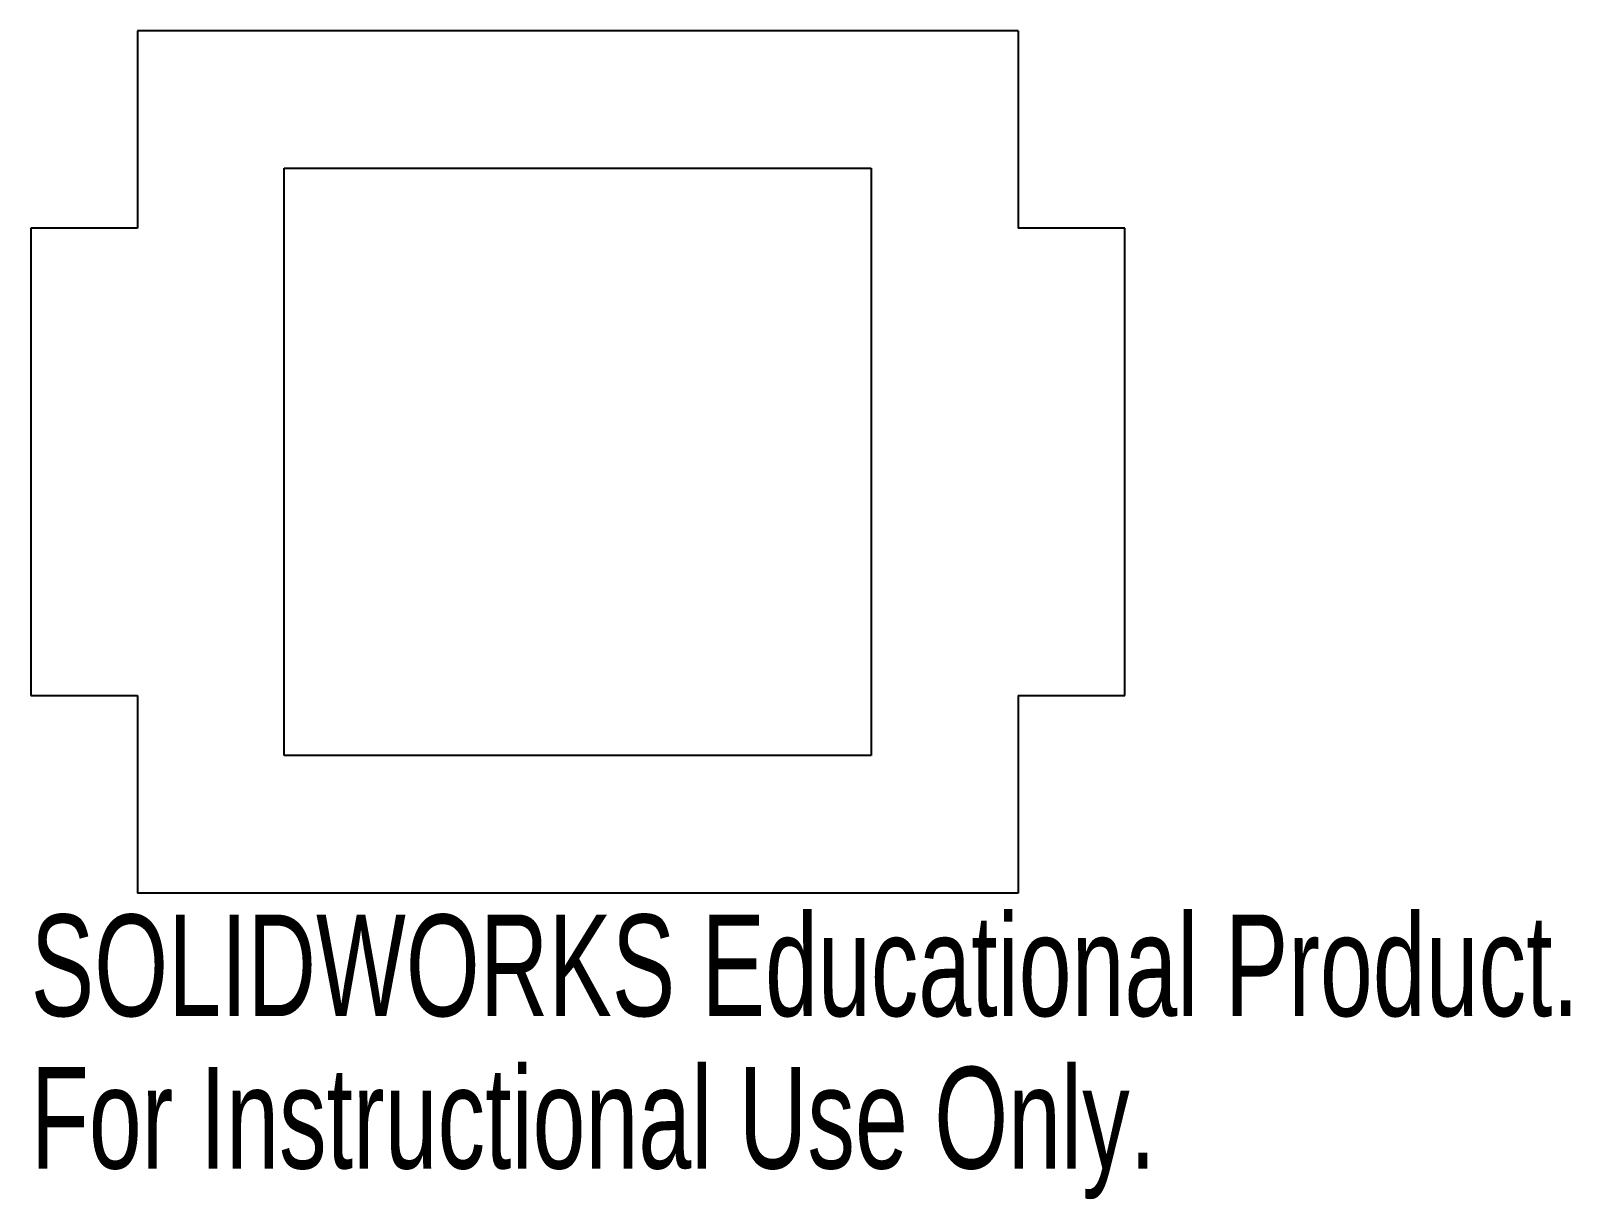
# Model space of a CAD drawing. Header units: inches. Extents: x -0.72 to 2.16, y -16.68 to -14.5.
import ezdxf

# ---------------------------------------------------------------- set-up
doc = ezdxf.new("R2010")
doc.units = ezdxf.units.IN
doc.header["$MEASUREMENT"] = 0
doc.styles.add('SLDTEXTSTYLE0', font='TXT', dxfattribs={"width": 0.7})

msp = doc.modelspace()

# ---------------------------------------------------------------- linework, layer by layer
at = {"color": 7, "linetype": 'Continuous', "lineweight": 25}
for p, q in [((1.125, -14.4954), (-0.525, -14.4954)), ((-0.525, -14.4954), (-0.525, -14.8654)), ((1.125, -14.4954), (1.125, -14.8654)), ((-0.25, -15.8529), (-0.25, -14.7529)), ((-0.25, -14.7529), (0.85, -14.7529)), ((0.85, -14.7529), (0.85, -15.8529)), ((-0.525, -14.8654), (-0.725, -14.8654)), ((-0.725, -14.8654), (-0.725, -15.7404)), ((1.325, -14.8654), (1.125, -14.8654)), ((1.325, -15.7404), (1.325, -14.8654)), ((-0.725, -15.7404), (-0.525, -15.7404)), ((-0.525, -15.7404), (-0.525, -16.1104)), ((1.125, -15.7404), (1.125, -16.1104)), ((1.125, -15.7404), (1.325, -15.7404)), ((0.85, -15.8529), (-0.25, -15.8529)), ((1.125, -16.1104), (-0.525, -16.1104))]:
    msp.add_line(p, q, dxfattribs=at)

# ---------------------------------------------------------------- texts
at = {"color": 7, "linetype": 'Continuous', "char_height": 0.1903, "attachment_point": 1, "style": 'SLDTEXTSTYLE0'}
for s, insert in [('SOLIDWORKS Educational Product.', (-0.725, -16.1506)), ('For Instructional Use Only.', (-0.725, -16.436))]:
    msp.add_mtext(s, dxfattribs=dict(at, insert=insert))

doc.saveas('drawing.dxf')
